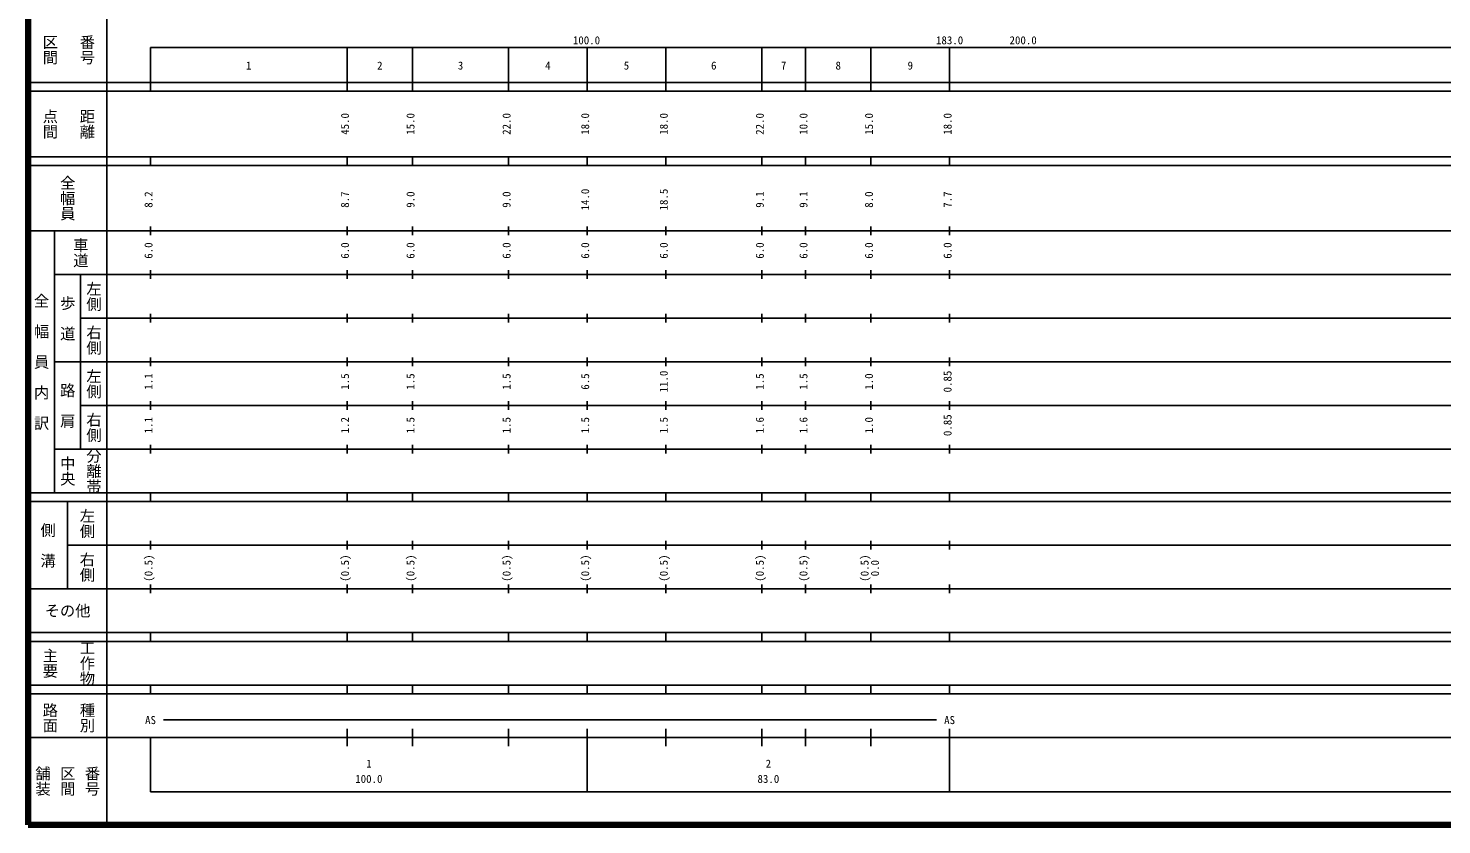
# Model space of a CAD drawing. Units: millimetres on the paper, enlarged 1000 times. Extents: x 1555 to 641555, y -205102 to 154898.
# Drawn here: x 1555 to 325266, y -205102 to -22693 of the extents above; entities that cross this region are included whole.
import ezdxf
from ezdxf.enums import TextEntityAlignment as Align

# ---------------------------------------------------------------- set-up
doc = ezdxf.new("R2010")
doc.units = ezdxf.units.MM
doc.header["$LTSCALE"] = 1000
doc.layers.add('M-TTL', color=2, linetype='Continuous', lineweight=140)
doc.layers.add('M-TTL-BAND', color=7, linetype='Continuous', lineweight=25)
doc.styles.add('@ＭＳ ゴシック', font='')
doc.styles.add('ＭＳ ゴシック', font='')
doc.styles.get('@ＭＳ ゴシック').set_extended_font_data('@MS Gothic')
doc.styles.get('ＭＳ ゴシック').set_extended_font_data('MS Gothic')

msp = doc.modelspace()

# ---------------------------------------------------------------- linework, layer by layer
at = {"layer": 'M-TTL'}
for p, q in [((1555, 154898), (1555, -205102)), ((1555, -205102), (641555, -205102))]:
    msp.add_line(p, q, dxfattribs=at)
at = {"layer": 'M-TTL-BAND'}
for p, q in [((19555, 144898), (19555, -205102)), ((29555, -27102), (540555, -27102)), ((29555, -27102), (29555, -37102)), ((74555, -37102), (74555, -27102)), ((89555, -37102), (89555, -27102)), ((111555, -37102), (111555, -27102)), ((129555, -37102), (129555, -27102)), ((147555, -37102), (147555, -27102)), ((169555, -37102), (169555, -27102)), ((179555, -37102), (179555, -27102)), ((194555, -37102), (194555, -27102)), ((212555, -37102), (212555, -27102)), ((1555, -35102), (540555, -35102)), ((1555, -37102), (540555, -37102)), ((1555, -52102), (540555, -52102)), ((1555, -54102), (540555, -54102)), ((29555, -54102), (29555, -52102)), ((74555, -54102), (74555, -52102)), ((89555, -54102), (89555, -52102)), ((111555, -54102), (111555, -52102)), ((129555, -54102), (129555, -52102)), ((147555, -54102), (147555, -52102)), ((169555, -54102), (169555, -52102)), ((179555, -54102), (179555, -52102)), ((194555, -54102), (194555, -52102)), ((212555, -54102), (212555, -52102)), ((1555, -69102), (540555, -69102)), ((7555, -129102), (7555, -69102)), ((29555, -70102), (29555, -68102)), ((74555, -70102), (74555, -68102)), ((89555, -70102), (89555, -68102)), ((111555, -70102), (111555, -68102)), ((129555, -70102), (129555, -68102)), ((147555, -70102), (147555, -68102)), ((169555, -70102), (169555, -68102)), ((179555, -70102), (179555, -68102)), ((194555, -70102), (194555, -68102)), ((212555, -70102), (212555, -68102)), ((7555, -79102), (540555, -79102)), ((13555, -79102), (13555, -119102)), ((29555, -80102), (29555, -78102)), ((74555, -80102), (74555, -78102)), ((89555, -80102), (89555, -78102)), ((111555, -80102), (111555, -78102)), ((129555, -80102), (129555, -78102)), ((147555, -80102), (147555, -78102)), ((169555, -80102), (169555, -78102)), ((179555, -80102), (179555, -78102)), ((194555, -80102), (194555, -78102)), ((212555, -80102), (212555, -78102)), ((13555, -89102), (540555, -89102)), ((29555, -90102), (29555, -88102)), ((74555, -90102), (74555, -88102)), ((89555, -90102), (89555, -88102)), ((111555, -90102), (111555, -88102)), ((129555, -90102), (129555, -88102)), ((147555, -90102), (147555, -88102)), ((169555, -90102), (169555, -88102)), ((179555, -90102), (179555, -88102)), ((194555, -90102), (194555, -88102)), ((212555, -90102), (212555, -88102)), ((7555, -99102), (540555, -99102)), ((29555, -100102), (29555, -98102)), ((74555, -100102), (74555, -98102)), ((89555, -100102), (89555, -98102)), ((111555, -100102), (111555, -98102)), ((129555, -100102), (129555, -98102)), ((147555, -100102), (147555, -98102)), ((169555, -100102), (169555, -98102)), ((179555, -100102), (179555, -98102)), ((194555, -100102), (194555, -98102)), ((212555, -100102), (212555, -98102)), ((13555, -109102), (540555, -109102)), ((29555, -110102), (29555, -108102)), ((74555, -110102), (74555, -108102)), ((89555, -110102), (89555, -108102)), ((111555, -110102), (111555, -108102)), ((129555, -110102), (129555, -108102)), ((147555, -110102), (147555, -108102)), ((169555, -110102), (169555, -108102)), ((179555, -110102), (179555, -108102)), ((194555, -110102), (194555, -108102)), ((212555, -110102), (212555, -108102)), ((7555, -119102), (540555, -119102)), ((29555, -120102), (29555, -118102)), ((74555, -120102), (74555, -118102)), ((89555, -120102), (89555, -118102)), ((111555, -120102), (111555, -118102)), ((129555, -120102), (129555, -118102)), ((147555, -120102), (147555, -118102)), ((169555, -120102), (169555, -118102)), ((179555, -120102), (179555, -118102)), ((194555, -120102), (194555, -118102)), ((212555, -120102), (212555, -118102)), ((1555, -129102), (540555, -129102)), ((29555, -131102), (29555, -129102)), ((74555, -131102), (74555, -129102)), ((89555, -131102), (89555, -129102)), ((111555, -131102), (111555, -129102)), ((129555, -131102), (129555, -129102)), ((147555, -131102), (147555, -129102)), ((169555, -131102), (169555, -129102)), ((179555, -131102), (179555, -129102)), ((194555, -131102), (194555, -129102)), ((212555, -131102), (212555, -129102)), ((1555, -131102), (540555, -131102)), ((10555, -131102), (10555, -151102)), ((10555, -141102), (540555, -141102)), ((29555, -142102), (29555, -140102)), ((74555, -142102), (74555, -140102)), ((89555, -142102), (89555, -140102)), ((111555, -142102), (111555, -140102)), ((129555, -142102), (129555, -140102)), ((147555, -142102), (147555, -140102)), ((169555, -142102), (169555, -140102)), ((179555, -142102), (179555, -140102)), ((194555, -142102), (194555, -140102)), ((212555, -142102), (212555, -140102)), ((1555, -151102), (540555, -151102)), ((29555, -152102), (29555, -150102)), ((74555, -152102), (74555, -150102)), ((89555, -152102), (89555, -150102)), ((111555, -152102), (111555, -150102)), ((129555, -152102), (129555, -150102)), ((147555, -152102), (147555, -150102)), ((169555, -152102), (169555, -150102)), ((179555, -152102), (179555, -150102)), ((194555, -152102), (194555, -150102)), ((212555, -152102), (212555, -150102)), ((1555, -161102), (540555, -161102)), ((29555, -163102), (29555, -161102)), ((74555, -163102), (74555, -161102)), ((89555, -163102), (89555, -161102)), ((111555, -163102), (111555, -161102)), ((129555, -163102), (129555, -161102)), ((147555, -163102), (147555, -161102)), ((169555, -163102), (169555, -161102)), ((179555, -163102), (179555, -161102)), ((194555, -163102), (194555, -161102)), ((212555, -163102), (212555, -161102)), ((1555, -163102), (540555, -163102)), ((1555, -173102), (540555, -173102)), ((29555, -175102), (29555, -173102)), ((74555, -175102), (74555, -173102)), ((89555, -175102), (89555, -173102)), ((111555, -175102), (111555, -173102)), ((129555, -175102), (129555, -173102)), ((147555, -175102), (147555, -173102)), ((169555, -175102), (169555, -173102)), ((179555, -175102), (179555, -173102)), ((194555, -175102), (194555, -173102)), ((212555, -175102), (212555, -173102)), ((1555, -175102), (540555, -175102)), ((32555, -181102), (209555, -181102)), ((74555, -187102), (74555, -183102)), ((89555, -187102), (89555, -183102)), ((111555, -187102), (111555, -183102)), ((129555, -197602), (129555, -183102)), ((147555, -187102), (147555, -183102)), ((169555, -187102), (169555, -183102)), ((179555, -187102), (179555, -183102)), ((194555, -187102), (194555, -183102)), ((212555, -197602), (212555, -183102)), ((1555, -185102), (540555, -185102)), ((29555, -185102), (29555, -197602)), ((29555, -197602), (540555, -197602))]:
    msp.add_line(p, q, dxfattribs=at)

# ---------------------------------------------------------------- texts
at = {"layer": 'M-TTL-BAND', "style": '@ＭＳ ゴシック'}
for s, p in [('区間', (6555, -27602)), ('番号', (15055, -27602)), ('点間', (6555, -44602)), ('距離', (15055, -44602)), ('全幅員', (10555, -61602)), ('車道', (13555, -74102)), ('左側', (16555, -84102)), ('全\u3000幅\u3000員\u3000内\u3000訳', (4555, -99102)), ('歩\u3000道', (10555, -89102)), ('右側', (16555, -94102)), ('左側', (16555, -104102)), ('路\u3000肩', (10555, -109102)), ('右側', (16555, -114102)), ('分離帯', (16555, -124102)), ('中央', (10555, -124102)), ('左側', (15055, -136102)), ('側\u3000溝', (6055, -141102)), ('右側', (15055, -146102)), ('主要', (6555, -168102)), ('工作物', (15055, -168102)), ('路面', (6555, -180602)), ('種別', (15055, -180602)), ('舗装', (4888, -195102)), ('区間', (10555, -195102)), ('番号', (16221, -195102))]:
    msp.add_text(s, height=2566, rotation=270, dxfattribs=at).set_placement(p, align=Align.MIDDLE_CENTER)
at = {"layer": 'M-TTL-BAND', "style": 'ＭＳ ゴシック'}
for s, p in [('100.0', (129399, -26907)), ('183.0', (212555, -26907)), ('200.0', (229399, -26907)), ('1', (52055, -32697)), ('2', (82055, -32697)), ('3', (100555, -32697)), ('4', (120555, -32697)), ('5', (138555, -32697)), ('6', (158555, -32697)), ('7', (174555, -32697)), ('8', (187055, -32697)), ('9', (203555, -32697)), ('AS', (29555, -182602)), ('AS', (212555, -182602)), ('1', (79555, -192579)), ('2', (171055, -192579)), ('100.0', (79555, -196069)), ('83.0', (171055, -196069))]:
    msp.add_text(s, height=1833, dxfattribs=at).set_placement(p, align=Align.BOTTOM_CENTER)
for s, p in [('45.0', (75555, -44602)), ('15.0', (90555, -44602)), ('22.0', (112555, -44602)), ('18.0', (130555, -44602)), ('18.0', (148555, -44602)), ('22.0', (170555, -44602)), ('10.0', (180555, -44602)), ('15.0', (195555, -44602)), ('18.0', (213555, -44602)), ('8.2', (30555, -61928)), ('8.7', (75555, -61928)), ('9.0', (90555, -61928)), ('9.0', (112555, -61928)), ('14.0', (130555, -61928)), ('18.5', (148555, -61928)), ('9.1', (170555, -61928)), ('9.1', (180555, -61928)), ('8.0', (195555, -61928)), ('7.7', (213555, -61928)), ('6.0', (30555, -73602)), ('6.0', (75555, -73602)), ('6.0', (90555, -73602)), ('6.0', (112555, -73602)), ('6.0', (130555, -73602)), ('6.0', (148555, -73602)), ('6.0', (170555, -73602)), ('6.0', (180555, -73602)), ('6.0', (195555, -73602)), ('6.0', (213555, -73602)), ('1.1', (30555, -103602)), ('1.5', (75555, -103602)), ('1.5', (90555, -103602)), ('1.5', (112555, -103602)), ('6.5', (130555, -103602)), ('11.0', (148555, -103602)), ('1.5', (170555, -103602)), ('1.5', (180555, -103602)), ('1.0', (195555, -103602)), ('0.85', (213555, -103602)), ('1.1', (30555, -113602)), ('1.2', (75555, -113602)), ('1.5', (90555, -113602)), ('1.5', (112555, -113602)), ('1.5', (130555, -113602)), ('1.5', (148555, -113602)), ('1.6', (170555, -113602)), ('1.6', (180555, -113602)), ('1.0', (195555, -113602)), ('0.85', (213555, -113602)), ('(0.5)', (30555, -146338)), ('(0.5)', (75555, -146338)), ('(0.5)', (90555, -146338)), ('(0.5)', (112555, -146338)), ('(0.5)', (130555, -146338)), ('(0.5)', (148555, -146338)), ('(0.5)', (170555, -146338)), ('(0.5)', (180555, -146338)), ('(0.5)', (194555, -146338)), ('0.0', (196925, -146338))]:
    msp.add_text(s, height=1833, rotation=90, dxfattribs=at).set_placement(p, align=Align.BOTTOM_CENTER)
msp.add_text('その他', height=2566, dxfattribs=at).set_placement((10555, -156102), align=Align.MIDDLE_CENTER)

doc.saveas('drawing.dxf')
